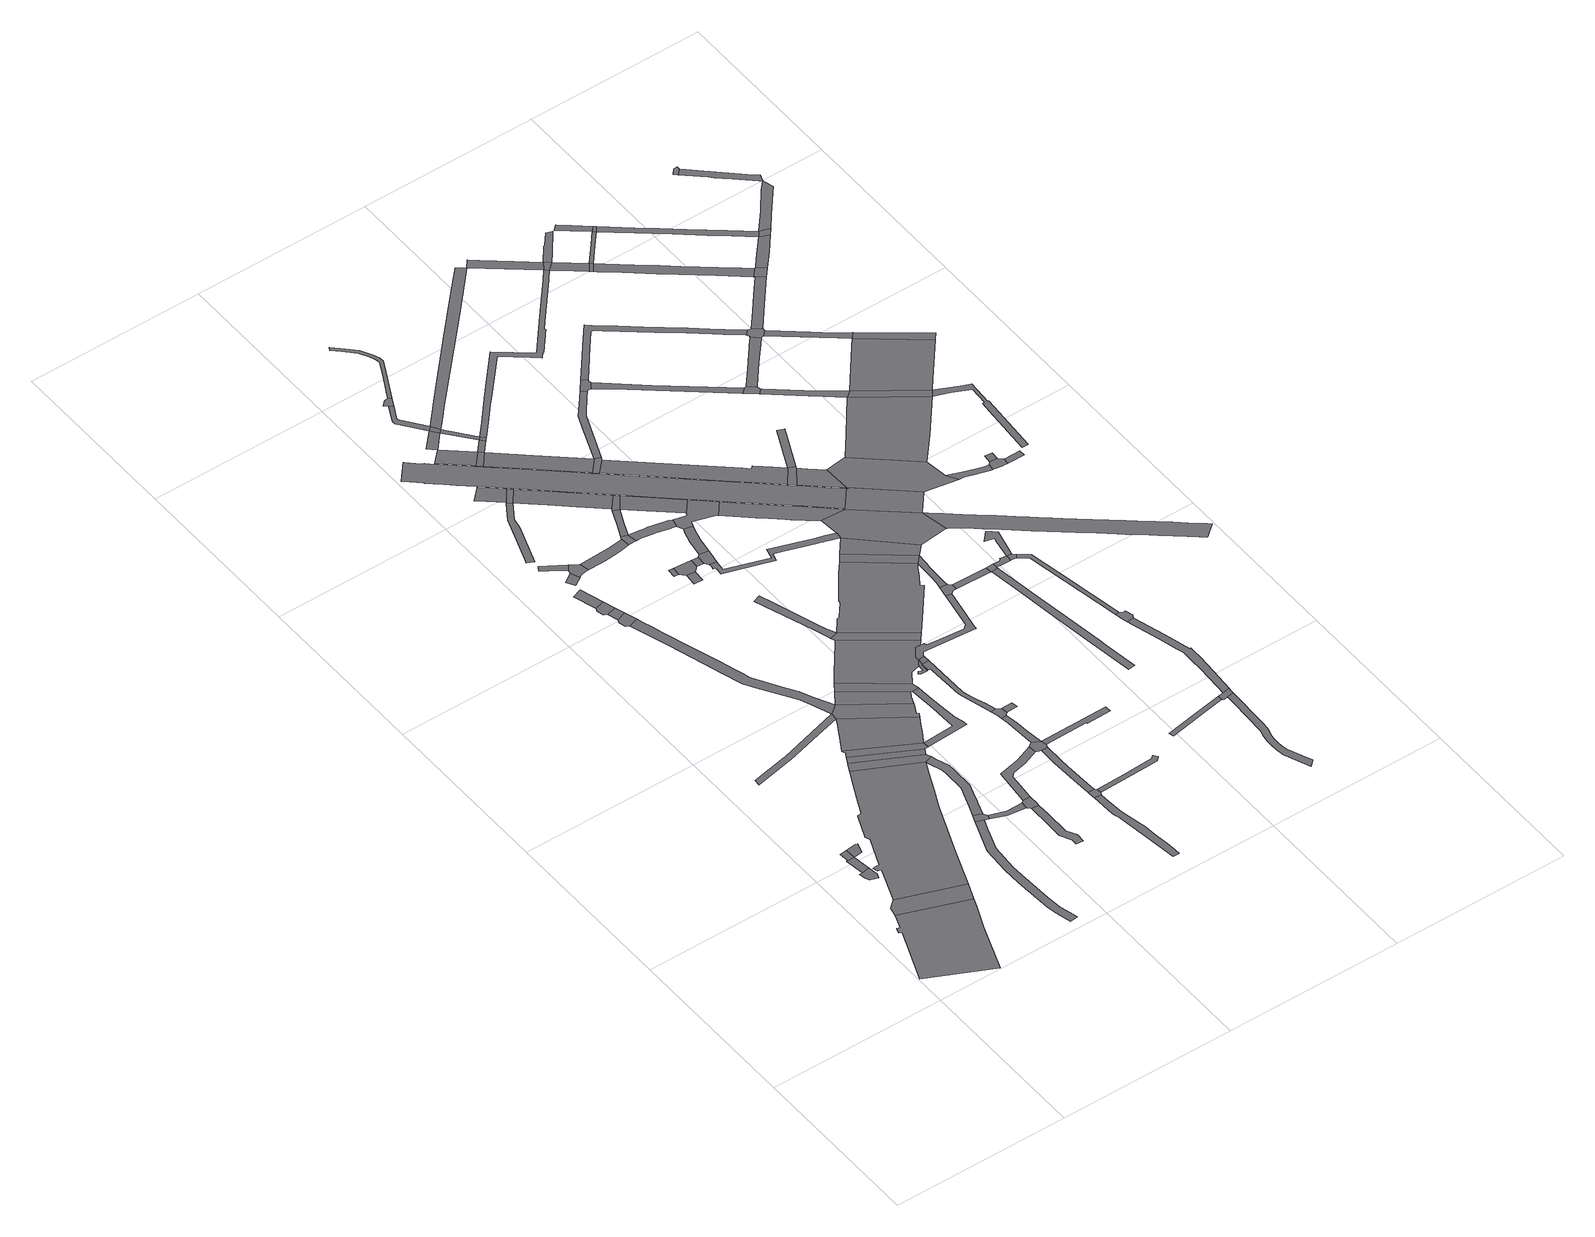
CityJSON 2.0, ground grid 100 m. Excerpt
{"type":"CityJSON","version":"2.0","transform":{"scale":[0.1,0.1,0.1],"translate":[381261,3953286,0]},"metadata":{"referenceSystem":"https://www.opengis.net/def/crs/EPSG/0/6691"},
"CityObjects":{
"road1":{"type":"Road","attributes":{"name":"都道317号","class":"1040","function":"3","usage":"2","RoadStructureAttribute.sectionType":"1"},"geometry":[{"type":"MultiSurface","lod":"1","boundaries":[[[0,1,2,3,4,5,6,7,8,9,10,11,12]]]}]},
"road2":{"type":"Road","attributes":{"class":"1040","RoadStructureAttribute.sectionType":"4"},"geometry":[{"type":"MultiSurface","lod":"1","boundaries":[[[13,14,15,16,17,18,19]]]}]},
"road3":{"type":"Road","attributes":{"class":"1040","RoadStructureAttribute.sectionType":"1"},"geometry":[{"type":"MultiSurface","lod":"1","boundaries":[[[20,21,14,13]]]}]},
"road4":{"type":"Road","attributes":{"class":"1040","RoadStructureAttribute.sectionType":"4"},"geometry":[{"type":"MultiSurface","lod":"1","boundaries":[[[22,23,24,21,20]]]}]},
"road5":{"type":"Road","attributes":{"name":"都道317号","class":"1040","function":"3","usage":"2","RoadStructureAttribute.sectionType":"4"},"geometry":[{"type":"MultiSurface","lod":"1","boundaries":[[[25,26,0,12,27]]]}]},
"road6":{"type":"Road","attributes":{"class":"1040","RoadStructureAttribute.sectionType":"1"},"geometry":[{"type":"MultiSurface","lod":"1","boundaries":[[[28,22,20,29,30]]]}]},
"road7":{"type":"Road","attributes":{"name":"都道317号","class":"1040","function":"3","usage":"2","RoadStructureAttribute.sectionType":"1"},"geometry":[{"type":"MultiSurface","lod":"1","boundaries":[[[31,32,33,34,35,36,37,38,39,40,41,42,43,44,45,46,47,25,27,48,49,50,51,52]]]}]},
"road8":{"type":"Road","attributes":{"class":"1040","RoadStructureAttribute.sectionType":"1"},"geometry":[{"type":"MultiSurface","lod":"1","boundaries":[[[53,54,55,56,57,58,59,60,61,62,63,64,65,66,67,68,69,70,71,72,73,74,75]]]}]},
"road9":{"type":"Road","attributes":{"class":"1040","RoadStructureAttribute.sectionType":"1"},"geometry":[{"type":"MultiSurface","lod":"1","boundaries":[[[76,77,78,79,80,81,82,83,84]]]}]},
"road10":{"type":"Road","attributes":{"class":"1040","RoadStructureAttribute.sectionType":"4"},"geometry":[{"type":"MultiSurface","lod":"1","boundaries":[[[85,53,75,86,87,88]]]}]},
"road11":{"type":"Road","attributes":{"name":"都道317号","class":"1040","function":"3","usage":"2","RoadStructureAttribute.sectionType":"4"},"geometry":[{"type":"MultiSurface","lod":"1","boundaries":[[[89,90,31,52,91,92]]]}]},
"road12":{"type":"Road","attributes":{"class":"1040","RoadStructureAttribute.sectionType":"4"},"geometry":[{"type":"MultiSurface","lod":"1","boundaries":[[[93,94,95,96,97,98]]]}]},
"road13":{"type":"Road","attributes":{"class":"1040","RoadStructureAttribute.sectionType":"4"},"geometry":[{"type":"MultiSurface","lod":"1","boundaries":[[[99,100,101,102,103,104]]]}]},
"road14":{"type":"Road","attributes":{"class":"1040","RoadStructureAttribute.sectionType":"1"},"geometry":[{"type":"MultiSurface","lod":"1","boundaries":[[[105,106,94,93]]]}]},
"road15":{"type":"Road","attributes":{"name":"都道317号","class":"1040","function":"3","usage":"2","RoadStructureAttribute.sectionType":"1"},"geometry":[{"type":"MultiSurface","lod":"1","boundaries":[[[107,108,89,92,109,110]]]}]},
"road16":{"type":"Road","attributes":{"class":"1040","RoadStructureAttribute.sectionType":"1"},"geometry":[{"type":"MultiSurface","lod":"1","boundaries":[[[98,97,100,99]]]}]},
"road17":{"type":"Road","attributes":{"name":"都道317号","class":"1040","function":"3","usage":"2","RoadStructureAttribute.sectionType":"4"},"geometry":[{"type":"MultiSurface","lod":"1","boundaries":[[[111,112,113,107,110,114,115]]]}]},
"road18":{"type":"Road","attributes":{"class":"1040","RoadStructureAttribute.sectionType":"1"},"geometry":[{"type":"MultiSurface","lod":"1","boundaries":[[[116,117,118,119,120,121,122,91,52,123,124,125,126,127,128,85,88]]]}]},
"road19":{"type":"Road","attributes":{"class":"1040","RoadStructureAttribute.sectionType":"1"},"geometry":[{"type":"MultiSurface","lod":"1","boundaries":[[[87,86,129,130,131,132]]]}]},
"road20":{"type":"Road","attributes":{"class":"1040","RoadStructureAttribute.sectionType":"1"},"geometry":[{"type":"MultiSurface","lod":"1","boundaries":[[[133,134,135,136,137,138,139,140,141,142,143,144,145,146,147,104,103,148,149,150,151,152,153,154,155,76,156]]]}]},
"road21":{"type":"Road","attributes":{"class":"1040","RoadStructureAttribute.sectionType":"1"},"geometry":[{"type":"MultiSurface","lod":"1","boundaries":[[[157,158,159,160,161]]]}]},
"road22":{"type":"Road","attributes":{"class":"1040","RoadStructureAttribute.sectionType":"1"},"geometry":[{"type":"MultiSurface","lod":"1","boundaries":[[[162,163,164,165,166,167,168]]]}]},
"road23":{"type":"Road","attributes":{"name":"都道317号","class":"1040","function":"3","usage":"2","RoadStructureAttribute.sectionType":"1"},"geometry":[{"type":"MultiSurface","lod":"1","boundaries":[[[84,169,170,171,172,111,115,173,174,175,176]]]}]},
"road24":{"type":"Road","attributes":{"class":"1040","RoadStructureAttribute.sectionType":"1"},"geometry":[{"type":"MultiSurface","lod":"1","boundaries":[[[177,178,179,180,181,182,183,184,185,186]]]}]},
"road25":{"type":"Road","attributes":{"class":"1040","RoadStructureAttribute.sectionType":"4"},"geometry":[{"type":"MultiSurface","lod":"1","boundaries":[[[168,167,161,160,187,188,189,190]]]}]},
"road26":{"type":"Road","attributes":{"class":"1040","RoadStructureAttribute.sectionType":"4"},"geometry":[{"type":"MultiSurface","lod":"1","boundaries":[[[191,131,130,177,186,192,193]]]}]},
"road27":{"type":"Road","attributes":{"class":"1040","RoadStructureAttribute.sectionType":"1"},"geometry":[{"type":"MultiSurface","lod":"1","boundaries":[[[194,195,196,197,198,199,200,201]]]}]},
"road28":{"type":"Road","attributes":{"name":"都道317号","class":"1040","function":"3","usage":"2","RoadStructureAttribute.sectionType":"4"},"geometry":[{"type":"MultiSurface","lod":"1","boundaries":[[[156,76,84,176,202,203,204,205,206]]]}]},
"road29":{"type":"Road","attributes":{"name":"都道317号","class":"1040","function":"3","usage":"2","RoadStructureAttribute.sectionType":"1"},"geometry":[{"type":"MultiSurface","lod":"1","boundaries":[[[207,156,206,208,209]]]}]},
"road30":{"type":"Road","attributes":{"name":"都道8号","class":"1040","function":"3","RoadStructureAttribute.sectionType":"1"},"geometry":[{"type":"MultiSurface","lod":"1","boundaries":[[[210,211,212,213,214,215]]]}]},
"road31":{"type":"Road","attributes":{"class":"1040","RoadStructureAttribute.sectionType":"1"},"geometry":[{"type":"MultiSurface","lod":"1","boundaries":[[[216,217,218,219,190,189,220,221,222,223,224]]]}]},
"road32":{"type":"Road","attributes":{"class":"1040","RoadStructureAttribute.sectionType":"1"},"geometry":[{"type":"MultiSurface","lod":"1","boundaries":[[[225,226,227,228,191,193,229,230,231,232,233,234,235]]]}]},
"road33":{"type":"Road","attributes":{"name":"都道8号","class":"1040","function":"3","RoadStructureAttribute.sectionType":"4"},"geometry":[{"type":"MultiSurface","lod":"1","boundaries":[[[236,214,213,194,201,237]]]}]},
"road34":{"type":"Road","attributes":{"class":"1040","RoadStructureAttribute.sectionType":"1"},"geometry":[{"type":"MultiSurface","lod":"1","boundaries":[[[238,239,240,241,242,243,244,245,246,247,248,249,250,115,114]]]}]},
"road35":{"type":"Road","attributes":{"name":"都道317号","class":"1040","function":"3","usage":"2","RoadStructureAttribute.sectionType":"4"},"geometry":[{"type":"MultiSurface","lod":"1","boundaries":[[[251,207,209,245,244,252,253]]]}]},
"road36":{"type":"Road","attributes":{"class":"1040","RoadStructureAttribute.sectionType":"1"},"geometry":[{"type":"MultiSurface","lod":"1","boundaries":[[[254,255,256,257,258,259,260,261,262,263,264,265,266,267,268,269,270,271,272]]]}]},
"road37":{"type":"Road","attributes":{"name":"都道8号","class":"1040","function":"3","RoadStructureAttribute.sectionType":"1"},"geometry":[{"type":"MultiSurface","lod":"1","boundaries":[[[273,274,275,276,277]]]}]},
"road38":{"type":"Road","attributes":{"class":"1040","RoadStructureAttribute.sectionType":"1"},"geometry":[{"type":"MultiSurface","lod":"1","boundaries":[[[278,279,280,281]]]}]},
"road39":{"type":"Road","attributes":{"class":"1040","RoadStructureAttribute.sectionType":"4"},"geometry":[{"type":"MultiSurface","lod":"1","boundaries":[[[282,283,284,257,256,285,286]]]}]},
"road40":{"type":"Road","attributes":{"class":"1040","RoadStructureAttribute.sectionType":"1"},"geometry":[{"type":"MultiSurface","lod":"1","boundaries":[[[287,288,289,273,290]]]}]},
"road41":{"type":"Road","attributes":{"class":"1040","RoadStructureAttribute.sectionType":"1"},"geometry":[{"type":"MultiSurface","lod":"1","boundaries":[[[291,292,293,294]]]}]},
"road42":{"type":"Road","attributes":{"class":"1040","RoadStructureAttribute.sectionType":"4"},"geometry":[{"type":"MultiSurface","lod":"1","boundaries":[[[295,296,216,224,297,298,299,300]]]}]},
"road43":{"type":"Road","attributes":{"class":"1040","RoadStructureAttribute.sectionType":"1"},"geometry":[{"type":"MultiSurface","lod":"1","boundaries":[[[301,302,303,283,282,304,305,306]]]}]},
"road44":{"type":"Road","attributes":{"class":"1040","RoadStructureAttribute.sectionType":"4"},"geometry":[{"type":"MultiSurface","lod":"1","boundaries":[[[281,280,291,294,307,308]]]}]},
"road45":{"type":"Road","attributes":{"name":"都道8号","class":"1040","function":"3","RoadStructureAttribute.sectionType":"4"},"geometry":[{"type":"MultiSurface","lod":"1","boundaries":[[[277,276,309,310]]]}]},
"road46":{"type":"Road","attributes":{"class":"1040","RoadStructureAttribute.sectionType":"1"},"geometry":[{"type":"MultiSurface","lod":"1","boundaries":[[[311,312,313,314,315,316,317,287,318,319,320,321,322,323,324,325,326]]]}]},
"road47":{"type":"Road","attributes":{"name":"都道8号","class":"1040","function":"3","RoadStructureAttribute.sectionType":"1"},"geometry":[{"type":"MultiSurface","lod":"1","boundaries":[[[327,328,329,330,237,201,331,332,333,334,335]]]}]},
"road48":{"type":"Road","attributes":{"class":"1040","RoadStructureAttribute.sectionType":"4"},"geometry":[{"type":"MultiSurface","lod":"1","boundaries":[[[318,287,290,336]]]}]},
"road49":{"type":"Road","attributes":{"class":"1040","RoadStructureAttribute.sectionType":"4"},"geometry":[{"type":"MultiSurface","lod":"1","boundaries":[[[337,225,235,301,306,338,339]]]}]},
"road50":{"type":"Road","attributes":{"name":"都道317号","class":"1040","function":"3","usage":"2","RoadStructureAttribute.sectionType":"1"},"geometry":[{"type":"MultiSurface","lod":"1","boundaries":[[[340,341,342,251,253,343,344,345,346,347,348,349,350,351,352,353]]]}]},
"road51":{"type":"Road","attributes":{"class":"1040","RoadStructureAttribute.sectionType":"4"},"geometry":[{"type":"MultiSurface","lod":"1","boundaries":[[[354,355,356,311,326,357]]]}]},
"road52":{"type":"Road","attributes":{"class":"1040","RoadStructureAttribute.sectionType":"1"},"geometry":[{"type":"MultiSurface","lod":"1","boundaries":[[[358,359,360,361,362,363,364,365,366,367,368]]]}]},
"road53":{"type":"Road","attributes":{"class":"1040","RoadStructureAttribute.sectionType":"1"},"geometry":[{"type":"MultiSurface","lod":"1","boundaries":[[[369,370,295,300,371,372]]]}]},
"road54":{"type":"Road","attributes":{"class":"1040","RoadStructureAttribute.sectionType":"1"},"geometry":[{"type":"MultiSurface","lod":"1","boundaries":[[[308,307,373,374]]]}]},
"road55":{"type":"Road","attributes":{"class":"1040","RoadStructureAttribute.sectionType":"1"},"geometry":[{"type":"MultiSurface","lod":"1","boundaries":[[[375,277,310,376]]]}]},
"road56":{"type":"Road","attributes":{"class":"1040","RoadStructureAttribute.sectionType":"1"},"geometry":[{"type":"MultiSurface","lod":"1","boundaries":[[[336,290,377,375,378,379]]]}]},
"road57":{"type":"Road","attributes":{"class":"1040","RoadStructureAttribute.sectionType":"1"},"geometry":[{"type":"MultiSurface","lod":"1","boundaries":[[[380,381,382,383,337,339,384,385,386]]]}]},
"road58":{"type":"Road","attributes":{"class":"1040","RoadStructureAttribute.sectionType":"4"},"geometry":[{"type":"MultiSurface","lod":"1","boundaries":[[[387,388,389,390,381,380,391,392]]]}]},
"road59":{"type":"Road","attributes":{"class":"1040","RoadStructureAttribute.sectionType":"1"},"geometry":[{"type":"MultiSurface","lod":"1","boundaries":[[[300,299,393,394,395,396,397,398,399,400,401,402,403,404,405,406]]]}]},
"road60":{"type":"Road","attributes":{"class":"1040","RoadStructureAttribute.sectionType":"4"},"geometry":[{"type":"MultiSurface","lod":"1","boundaries":[[[407,374,373,408,409,410,411]]]}]},
"road61":{"type":"Road","attributes":{"class":"1040","RoadStructureAttribute.sectionType":"4"},"geometry":[{"type":"MultiSurface","lod":"1","boundaries":[[[378,375,376,412]]]}]},
"road62":{"type":"Road","attributes":{"class":"1040","RoadStructureAttribute.sectionType":"1"},"geometry":[{"type":"MultiSurface","lod":"1","boundaries":[[[413,346,345,414,415,416,417,418,419,420,421,422,423,424,425]]]}]},
"road63":{"type":"Road","attributes":{"class":"1040","RoadStructureAttribute.sectionType":"1"},"geometry":[{"type":"MultiSurface","lod":"1","boundaries":[[[426,425,427,428,429,430,431,432,433,434,389,388,435,436,437,438]]]}]},
"road64":{"type":"Road","attributes":{"class":"1040","RoadStructureAttribute.sectionType":"1"},"geometry":[{"type":"MultiSurface","lod":"1","boundaries":[[[439,440,441,286,285,442,443,444]]]}]},
"road65":{"type":"Road","attributes":{"name":"都道8号","class":"1040","function":"3","RoadStructureAttribute.sectionType":"1"},"geometry":[{"type":"MultiSurface","lod":"1","boundaries":[[[445,310,309,446,447,448,449,450]]]}]},
"road66":{"type":"Road","attributes":{"name":"都道8号","class":"1040","function":"3","RoadStructureAttribute.sectionType":"4"},"geometry":[{"type":"MultiSurface","lod":"1","boundaries":[[[451,335,334,369,372,452]]]}]},
"road67":{"type":"Road","attributes":{"class":"1040","RoadStructureAttribute.sectionType":"1"},"geometry":[{"type":"MultiSurface","lod":"1","boundaries":[[[453,454,392,391]]]}]},
"road68":{"type":"Road","attributes":{"name":"都道317号","class":"1040","function":"3","usage":"2","RoadStructureAttribute.sectionType":"4"},"geometry":[{"type":"MultiSurface","lod":"1","boundaries":[[[368,367,340,353,455]]]}]},
"road69":{"type":"Road","attributes":{"class":"1040","RoadStructureAttribute.sectionType":"4"},"geometry":[{"type":"MultiSurface","lod":"1","boundaries":[[[456,413,425,426]]]}]},
"road70":{"type":"Road","attributes":{"class":"1040","RoadStructureAttribute.sectionType":"1"},"geometry":[{"type":"MultiSurface","lod":"1","boundaries":[[[457,458,459,407,411,460,461,462]]]}]},
"road71":{"type":"Road","attributes":{"class":"1040","RoadStructureAttribute.sectionType":"1"},"geometry":[{"type":"MultiSurface","lod":"1","boundaries":[[[463,464,465,466,467,468,469,470,354,357,471,472,473,474,475,476]]]}]},
"road72":{"type":"Road","attributes":{"name":"都道8号","class":"1040","function":"3","RoadStructureAttribute.sectionType":"1"},"geometry":[{"type":"MultiSurface","lod":"1","boundaries":[[[452,372,477,478,479,480,481,482]]]}]},
"road73":{"type":"Road","attributes":{"class":"1040","RoadStructureAttribute.sectionType":"1"},"geometry":[{"type":"MultiSurface","lod":"1","boundaries":[[[483,339,338,484,485,486]]]}]},
"road74":{"type":"Road","attributes":{"name":"都道8号","class":"1040","function":"3","usage":"1","RoadStructureAttribute.sectionType":"1"},"geometry":[{"type":"MultiSurface","lod":"1","boundaries":[[[487,488,489,490,491,492,493,494,495,496,497,498,499,500,501,502,503,504,505,506,507,508,509,510,511,512,513,514,515,516,517,518,519,520,521,522,523,524,525,526,527,528,529,530,531,532,533,534,535,536,537,538,539,540,541,542]]]}]},
"road75":{"type":"Road","attributes":{"name":"都道8号","class":"1040","function":"3","RoadStructureAttribute.sectionType":"4"},"geometry":[{"type":"MultiSurface","lod":"1","boundaries":[[[450,449,543,544,545]]]}]},
"road76":{"type":"Road","attributes":{"name":"都道8号","class":"1040","function":"3","RoadStructureAttribute.sectionType":"4"},"geometry":[{"type":"MultiSurface","lod":"1","boundaries":[[[479,478,546,399,398,457,462,547,548,549,550,551,552]]]}]},
"road77":{"type":"Road","attributes":{"class":"1040","RoadStructureAttribute.sectionType":"1"},"geometry":[{"type":"MultiSurface","lod":"1","boundaries":[[[408,553,554,555,556,557,558,559,560,561,562,563,564,565,566,567,568,569,570,571,572,573,574,575,576,409]]]}]},
"road78":{"type":"Road","attributes":{"name":"都道317号","class":"1040","function":"3","usage":"2","RoadStructureAttribute.sectionType":"1"},"geometry":[{"type":"MultiSurface","lod":"1","boundaries":[[[577,578,579,580,581,582,583,584,585,586,587,368,455,588,589,590,591,592,593]]]}]},
"road79":{"type":"Road","attributes":{"class":"1040","RoadStructureAttribute.sectionType":"1"},"geometry":[{"type":"MultiSurface","lod":"1","boundaries":[[[594,595,596,597,598,599,600,601,602,603,604,413,456,605,606,607,608,609,610,611]]]}]},
"road80":{"type":"Road","attributes":{"class":"1040","RoadStructureAttribute.sectionType":"1"},"geometry":[{"type":"MultiSurface","lod":"1","boundaries":[[[612,613,614,615,616,450,545,617,618,619,620]]]}]},
"road81":{"type":"Road","attributes":{"class":"1040","RoadStructureAttribute.sectionType":"1"},"geometry":[{"type":"MultiSurface","lod":"1","boundaries":[[[621,622,623,624,625,626,318,336,627,628,629,630,631,632,633]]]}]},
"road82":{"type":"Road","attributes":{"name":"都道8号","class":"1040","function":"3","RoadStructureAttribute.sectionType":"1"},"geometry":[{"type":"MultiSurface","lod":"1","boundaries":[[[544,543,634,635,636,637,638,639,640,641,642,643,644,645]]]}]},
"road83":{"type":"Road","attributes":{"name":"都道8号","class":"1040","function":"3","RoadStructureAttribute.sectionType":"1"},"geometry":[{"type":"MultiSurface","lod":"1","boundaries":[[[551,550,646,647,648,649,650,651,652,653,654,655,656,657,658,659,660,661,662,663]]]}]},
"road84":{"type":"Road","attributes":{"name":"都道317号","class":"1040","function":"3","usage":"2","RoadStructureAttribute.sectionType":"4"},"geometry":[{"type":"MultiSurface","lod":"1","boundaries":[[[664,577,593,665]]]}]},
"road85":{"type":"Road","attributes":{"class":"1040","RoadStructureAttribute.sectionType":"4"},"geometry":[{"type":"MultiSurface","lod":"1","boundaries":[[[666,594,611,667,668,669,670,671,672]]]}]},
"road86":{"type":"Road","attributes":{"class":"1040","RoadStructureAttribute.sectionType":"1"},"geometry":[{"type":"MultiSurface","lod":"1","boundaries":[[[673,674,675,676,677,678]]]}]},
"road87":{"type":"Road","attributes":{"name":"都道317号","class":"1040","function":"3","usage":"2","RoadStructureAttribute.sectionType":"1"},"geometry":[{"type":"MultiSurface","lod":"1","boundaries":[[[570,664,665,679]]]}]},
"road88":{"type":"Road","attributes":{"class":"1040","RoadStructureAttribute.sectionType":"1"},"geometry":[{"type":"MultiSurface","lod":"1","boundaries":[[[680,681,682,683,684,685,686,687,688,378,412,689,690,691,692,693,694,695,696,697,698,699,700,701,702,703]]]}]},
"road89":{"type":"Road","attributes":{"class":"1040","RoadStructureAttribute.sectionType":"1"},"geometry":[{"type":"MultiSurface","lod":"1","boundaries":[[[665,593,704,705,706,666,672,707,708,709,710,711,712]]]}]},
"road90":{"type":"Road","attributes":{"class":"1040","RoadStructureAttribute.sectionType":"4"},"geometry":[{"type":"MultiSurface","lod":"1","boundaries":[[[713,714,612,620,715,716,717,718,719,720,721,722]]]}]},
"road91":{"type":"Road","attributes":{"class":"1040","RoadStructureAttribute.sectionType":"1"},"geometry":[{"type":"MultiSurface","lod":"1","boundaries":[[[723,669,668,724,725]]]}]},
"road92":{"type":"Road","attributes":{"class":"1040","RoadStructureAttribute.sectionType":"1"},"geometry":[{"type":"MultiSurface","lod":"1","boundaries":[[[726,727,728,729,730,731,732,733,734,735,736,737,738,739,740,741,742,743,744,745,746,747,748,749]]]}]},
"road93":{"type":"Road","attributes":{"name":"都道8号","class":"1040","function":"3","usage":"2","RoadStructureAttribute.sectionType":"4"},"geometry":[{"type":"MultiSurface","lod":"1","boundaries":[[[653,571,570,679,750,751,752,654]]]}]},
"road94":{"type":"Road","attributes":{"name":"都道8号","class":"1040","function":"3","RoadStructureAttribute.sectionType":"4"},"geometry":[{"type":"MultiSurface","lod":"1","boundaries":[[[640,639,753,754,755,756]]]}]},
"road95":{"type":"Road","attributes":{"class":"1040","RoadStructureAttribute.sectionType":"1"},"geometry":[{"type":"MultiSurface","lod":"1","boundaries":[[[757,758,759,760,761,762,763,764,765,766,767,768]]]}]},
"road96":{"type":"Road","attributes":{"name":"都道317号","class":"1040","function":"3","RoadStructureAttribute.sectionType":"1"},"geometry":[{"type":"MultiSurface","lod":"1","boundaries":[[[755,754,769,770,771,772,773,774,775,776]]]}]},
"road97":{"type":"Road","attributes":{"class":"1040","RoadStructureAttribute.sectionType":"4"},"geometry":[{"type":"MultiSurface","lod":"1","boundaries":[[[777,778,673,678,779,780,736,735,781]]]}]},
"road98":{"type":"Road","attributes":{"class":"1040","RoadStructureAttribute.sectionType":"4"},"geometry":[{"type":"MultiSurface","lod":"1","boundaries":[[[725,724,763,762,782,783]]]}]},
"road99":{"type":"Road","attributes":{"class":"1040","RoadStructureAttribute.sectionType":"1"},"geometry":[{"type":"MultiSurface","lod":"1","boundaries":[[[717,716,784,785,786,787]]]}]},
"road100":{"type":"Road","attributes":{"name":"都道317号","class":"1040","function":"3","usage":"1","RoadStructureAttribute.sectionType":"3"},"geometry":[{"type":"MultiSurface","lod":"1","boundaries":[[[788,789,772,517,516,654,752,790]]]}]},
"road101":{"type":"Road","attributes":{"name":"都道8号","class":"1040","function":"3","usage":"1","RoadStructureAttribute.sectionType":"1"},"geometry":[{"type":"MultiSurface","lod":"1","boundaries":[[[791,792,793,517,516,794,795,796,797,798,799,790,788]]]}]},
"road102":{"type":"Road","attributes":{"class":"1040","RoadStructureAttribute.sectionType":"1"},"geometry":[{"type":"MultiSurface","lod":"1","boundaries":[[[800,801,640,756]]]}]},
"road103":{"type":"Road","attributes":{"class":"1040","RoadStructureAttribute.sectionType":"1"},"geometry":[{"type":"MultiSurface","lod":"1","boundaries":[[[802,803,804,783,782,805,806,807]]]}]},
"road104":{"type":"Road","attributes":{"class":"1040","RoadStructureAttribute.sectionType":"1"},"geometry":[{"type":"MultiSurface","lod":"1","boundaries":[[[808,809,810,811,812,813,814,815,816,817,818,778,777,819,820,821,822,823,824]]]}]},
"road105":{"type":"Road","attributes":{"class":"1040","RoadStructureAttribute.sectionType":"4"},"geometry":[{"type":"MultiSurface","lod":"1","boundaries":[[[825,826,827,828,809,808,829,830]]]}]},
"road106":{"type":"Road","attributes":{"class":"1040","RoadStructureAttribute.sectionType":"4"},"geometry":[{"type":"MultiSurface","lod":"1","boundaries":[[[807,806,831,832,833,834,835]]]}]},
"road107":{"type":"Road","attributes":{"class":"1040","RoadStructureAttribute.sectionType":"1"},"geometry":[{"type":"MultiSurface","lod":"1","boundaries":[[[836,837,838,839,833,832,840,827,826]]]}]},
"road108":{"type":"Road","attributes":{"class":"1040","RoadStructureAttribute.sectionType":"1"},"geometry":[{"type":"MultiSurface","lod":"1","boundaries":[[[841,842,843,844,845,846,847,807,835,848]]]}]},
"road109":{"type":"Road","attributes":{"name":"都道8号","class":"1040","function":"3","usage":"2","RoadStructureAttribute.sectionType":"4"},"geometry":[{"type":"MultiSurface","lod":"1","boundaries":[[[849,850,773,772,789,851,852,853]]]}]},
"road110":{"type":"Road","attributes":{"class":"1040","RoadStructureAttribute.sectionType":"1"},"geometry":[{"type":"MultiSurface","lod":"1","boundaries":[[[854,633,680,855,856,857]]]}]},
"road111":{"type":"Road","attributes":{"class":"1040","RoadStructureAttribute.sectionType":"1"},"geometry":[{"type":"MultiSurface","lod":"1","boundaries":[[[858,859,860,713,722,861,862,863,864,865,866,867,868,869,870,871,872,873,874,875,876,877,878,879,880,881,882]]]}]},
"road112":{"type":"Road","attributes":{"class":"1040","RoadStructureAttribute.sectionType":"4"},"geometry":[{"type":"MultiSurface","lod":"1","boundaries":[[[883,884,885,786,785,886,887,888,889,890]]]}]},
"road113":{"type":"Road","attributes":{"class":"1040","RoadStructureAttribute.sectionType":"4"},"geometry":[{"type":"MultiSurface","lod":"1","boundaries":[[[855,680,703,891]]]}]},
"road114":{"type":"Road","attributes":{"class":"1040","RoadStructureAttribute.sectionType":"1"},"geometry":[{"type":"MultiSurface","lod":"1","boundaries":[[[888,887,892,893,894,895,896,897,898]]]}]},
"road115":{"type":"Road","attributes":{"class":"1040","RoadStructureAttribute.sectionType":"1"},"geometry":[{"type":"MultiSurface","lod":"1","boundaries":[[[891,703,899,900,901]]]}]},
"road116":{"type":"Road","attributes":{"class":"1040","RoadStructureAttribute.sectionType":"1"},"geometry":[{"type":"MultiSurface","lod":"1","boundaries":[[[902,903,904,905,906,883,890,907,908,909,910]]]}]},
"road117":{"type":"Road","attributes":{"class":"1040","RoadStructureAttribute.sectionType":"1"},"geometry":[{"type":"MultiSurface","lod":"1","boundaries":[[[852,851,911,912,913,914,915,916,917,918,919,920,921,922,923,924]]]}]},
"road118":{"type":"Road","attributes":{"name":"都道317号","class":"1040","function":"3","usage":"2","RoadStructureAttribute.sectionType":"1"},"geometry":[{"type":"MultiSurface","lod":"1","boundaries":[[[894,925,849,853,926,927]]]}]},
"road119":{"type":"Road","attributes":{"class":"1040","RoadStructureAttribute.sectionType":"1"},"geometry":[{"type":"MultiSurface","lod":"1","boundaries":[[[928,929,930,855,891,931,932]]]}]},
"road120":{"type":"Road","attributes":{"name":"都道8号","class":"1040","function":"3","RoadStructureAttribute.sectionType":"1"},"geometry":[{"type":"MultiSurface","lod":"1","boundaries":[[[752,751,933,934,935,936,937,938,939,940,941,942,943,944,945,946,947,948,949,950,951,952,953,954,955,956,957,958,959,960,961,962,963,964,965,966,967,968,969,970,971,972,973,974,975,976,977,978,979]]]}]},
"road121":{"type":"Road","attributes":{"class":"1040","RoadStructureAttribute.sectionType":"4"},"geometry":[{"type":"MultiSurface","lod":"1","boundaries":[[[901,900,980,981]]]}]},
"road122":{"type":"Road","attributes":{"class":"1040","RoadStructureAttribute.sectionType":"4"},"geometry":[{"type":"MultiSurface","lod":"1","boundaries":[[[982,918,917,983,984,985,986,987]]]}]},
"road123":{"type":"Road","attributes":{"class":"1040","RoadStructureAttribute.sectionType":"1"},"geometry":[{"type":"MultiSurface","lod":"1","boundaries":[[[988,989,901,981,990,991]]]}]},
"road124":{"type":"Road","attributes":{"class":"1040","RoadStructureAttribute.sectionType":"1"},"geometry":[{"type":"MultiSurface","lod":"1","boundaries":[[[992,982,987,993]]]}]},
"road125":{"type":"Road","attributes":{"class":"1040","RoadStructureAttribute.sectionType":"4"},"geometry":[{"type":"MultiSurface","lod":"1","boundaries":[[[875,874,994,995,996,997,902,910,998,999,1000,1001]]]}]},
"road126":{"type":"Road","attributes":{"class":"1040","RoadStructureAttribute.sectionType":"1"},"geometry":[{"type":"MultiSurface","lod":"1","boundaries":[[[1002,1003,1004,988,1005,1006]]]}]},
"road127":{"type":"Road","attributes":{"name":"都道317号","class":"1040","function":"3","usage":"2","RoadStructureAttribute.sectionType":"4"},"geometry":[{"type":"MultiSurface","lod":"1","boundaries":[[[895,894,927,1007]]]}]},
"road128":{"type":"Road","attributes":{"class":"1040","RoadStructureAttribute.sectionType":"1"},"geometry":[{"type":"MultiSurface","lod":"1","boundaries":[[[1008,1009,986,985,1010,1011]]]}]},
"road129":{"type":"Road","attributes":{"class":"1040","RoadStructureAttribute.sectionType":"4"},"geometry":[{"type":"MultiSurface","lod":"1","boundaries":[[[1005,988,991,1012,1013]]]}]},
"road130":{"type":"Road","attributes":{"class":"1040","RoadStructureAttribute.sectionType":"1"},"geometry":[{"type":"MultiSurface","lod":"1","boundaries":[[[981,980,1014,1015,1016,1017,1018,1019,1020,1021,1022,1023,1024,1025,1026,1027,1028]]]}]},
"road131":{"type":"Road","attributes":{"class":"1040","RoadStructureAttribute.sectionType":"1"},"geometry":[{"type":"MultiSurface","lod":"1","boundaries":[[[999,998,1029,1030,1031,1032,1033]]]}]},
"road132":{"type":"Road","attributes":{"class":"1040","RoadStructureAttribute.sectionType":"1"},"geometry":[{"type":"MultiSurface","lod":"1","boundaries":[[[1034,1035,1036,1001,1000,1037,1038]]]}]},
"road133":{"type":"Road","attributes":{"class":"1040","RoadStructureAttribute.sectionType":"1"},"geometry":[{"type":"MultiSurface","lod":"1","boundaries":[[[1007,927,1039,1040,1041,1042,1043,1044,1045,1046,1047,1048,1049]]]}]},
"road134":{"type":"Road","attributes":{"name":"都道317号","class":"1040","function":"3","usage":"2","RoadStructureAttribute.sectionType":"1"},"geometry":[{"type":"MultiSurface","lod":"1","boundaries":[[[1030,1050,895,1007,1051,1052]]]}]},
"road135":{"type":"Road","attributes":{"class":"1040","RoadStructureAttribute.sectionType":"1"},"geometry":[{"type":"MultiSurface","lod":"1","boundaries":[[[1012,991,1053,1054,1055,1056,1057,1058,1059,1060,1061,1062,1063,1064,1065]]]}]},
"road136":{"type":"Road","attributes":{"class":"1040","RoadStructureAttribute.sectionType":"4"},"geometry":[{"type":"MultiSurface","lod":"1","boundaries":[[[1066,1021,1020,1034,1038,1067,1068]]]}]},
"road137":{"type":"Road","attributes":{"name":"都道317号","class":"1040","function":"3","usage":"2","RoadStructureAttribute.sectionType":"4"},"geometry":[{"type":"MultiSurface","lod":"1","boundaries":[[[1031,1030,1052,1069]]]}]},
"road138":{"type":"Road","attributes":{"class":"1040","RoadStructureAttribute.sectionType":"1"},"geometry":[{"type":"MultiSurface","lod":"1","boundaries":[[[1059,1070,1066,1068,1071,1072]]]}]},
"road139":{"type":"Road","attributes":{"class":"1040","RoadStructureAttribute.sectionType":"4"},"geometry":[{"type":"MultiSurface","lod":"1","boundaries":[[[1060,1059,1072,1073]]]}]},
"road140":{"type":"Road","attributes":{"class":"1040","RoadStructureAttribute.sectionType":"4"},"geometry":[{"type":"MultiSurface","lod":"1","boundaries":[[[1074,1075,1076,1077,1078,1079]]]}]},
"road141":{"type":"Road","attributes":{"class":"1040","RoadStructureAttribute.sectionType":"1"},"geometry":[{"type":"MultiSurface","lod":"1","boundaries":[[[1080,1081,1082,1060,1073,1083,1084,1085]]]}]},
"road142":{"type":"Road","attributes":{"class":"1040","RoadStructureAttribute.sectionType":"1"},"geometry":[{"type":"MultiSurface","lod":"1","boundaries":[[[1079,1078,1086,1087,1088,1089,1090,1080,1091,1092,1093]]]}]}
},
"vertices":[
[172,592,0],[142,513,0],[125,518,0],[114,487,0],[129,481,0],[104,412,0],[9,177,0],[366,6,0],[467,274,0],[474,292,0],[478,303,0],[523,408,0],[542,459,0],
[263,929,0],[219,922,0],[202,920,0],[206,886,0],[217,861,0],[260,847,0],[271,874,0],
[249,1030,0],[203,1028,0],
[245,1090,0],[206,1086,0],[211,1036,0],
[228,684,0],[184,645,0],[581,556,0],
[305,1098,0],[299,1036,0],[318,1092,0],
[581,1514,0],[540,1430,0],[484,1313,0],[476,1294,0],[475,1293,0],[456,1250,0],[431,1246,0],[373,1107,0],[384,1081,0],[316,916,0],[302,919,0],[277,914,0],[285,889,0],[303,883,0],[299,872,0],[240,713,0],[233,696,0],[661,764,0],[784,1067,0],[830,1167,0],[880,1277,0],[913,1346,0],
[862,877,0],[790,684,0],[780,524,0],[782,421,0],[785,370,0],[791,253,0],[796,204,0],[800,160,0],[810,119,0],[826,56,0],[870,63,0],[870,67,0],[854,130,0],[844,168,0],[840,208,0],[836,256,0],[830,373,0],[827,423,0],[825,523,0],[835,675,0],[859,740,0],[880,799,0],[904,862,0],
[745,1879,0],[392,1779,0],[386,1778,0],[178,1736,0],[176,1700,0],[389,1744,0],[403,1747,0],[608,1803,0],[743,1841,0],
[877,918,0],[929,853,0],[937,876,0],[923,900,0],
[605,1562,0],[598,1549,0],[956,1361,0],[946,1389,0],
[316,3150,0],[264,3134,0],[254,3116,0],[266,3077,0],[284,3068,0],[337,3085,0],
[355,3026,0],[302,3008,0],[293,2990,0],[305,2952,0],[322,2943,0],[376,2960,0],
[276,3280,0],[222,3263,0],
[626,1600,0],[622,1593,0],[953,1403,0],[962,1421,0],
[633,1648,0],[632,1646,0],[640,1626,0],[985,1422,0],[983,1457,0],
[949,974,0],[956,992,0],[972,1040,0],[992,1095,0],[991,1222,0],[989,1260,0],[964,1336,0],[921,1322,0],[944,1252,0],[946,1220,0],[947,1103,0],[929,1055,0],[900,978,0],
[1012,821,0],[1117,807,0],[1121,846,0],[1030,846,0],
[743,2023,0],[738,2035,0],[734,2042,0],[732,2047,0],[709,2096,0],[707,2098,0],[662,2171,0],[578,2316,0],[564,2362,0],[551,2404,0],[525,2488,0],[475,2647,0],[420,2819,0],[404,2872,0],[387,2924,0],[351,2852,0],[392,2723,0],[453,2526,0],[487,2417,0],[523,2301,0],[559,2238,0],[679,2046,0],[702,1992,0],[795,1919,0],
[302,3398,0],[252,3365,0],[277,3318,0],[327,3351,0],[305,3394,0],
[291,3479,0],[210,3530,0],[192,3504,0],[208,3493,0],[231,3477,0],[308,3423,0],[332,3453,0],
[732,1820,0],[732,1819,0],[686,1740,0],[680,1728,0],[988,1468,0],[1021,1521,0],[1045,1562,0],[1073,1611,0],
[1134,787,0],[1133,644,0],[1132,560,0],[1165,499,0],[1163,465,0],[1203,462,0],[1207,515,0],[1176,566,0],[1176,715,0],[1176,785,0],
[337,3358,0],[382,3368,0],[388,3368,0],[379,3422,0],
[1135,857,0],[1177,803,0],[1177,855,0],
[341,3968,0],[281,3874,0],[187,3609,0],[177,3583,0],[214,3567,0],[296,3796,0],[308,3857,0],[368,3952,0],
[1084,1629,0],[1085,1631,0],[1075,1640,0],[1097,1683,0],[1105,1703,0],
[846,1991,0],[1123,1744,0],[1141,1775,0],
[294,4140,0],[229,4074,0],[239,4065,0],[344,3973,0],[400,4047,0],[336,4102,0],
[642,3440,0],[569,3430,0],[516,3426,0],[466,3424,0],[464,3367,0],[469,3367,0],[490,3368,0],[578,3378,0],[645,3388,0],
[1376,1132,0],[1279,1093,0],[1155,1065,0],[1135,860,0],[1177,865,0],[1187,973,0],[1191,1016,0],[1211,1035,0],[1275,1049,0],[1292,1053,0],[1378,1088,0],
[401,4045,0],[425,4025,0],
[1031,1425,0],[1226,1435,0],[1222,1466,0],[1209,1509,0],[1198,1639,0],[1189,1742,0],[1188,1773,0],[1150,1772,0],[1152,1726,0],[1159,1640,0],[1160,1617,0],[1166,1467,0],[1058,1461,0],
[882,2042,0],[1188,1776,0],[1179,1815,0],
[1468,528,0],[1462,611,0],[1459,664,0],[1421,663,0],[1427,525,0],[1432,503,0],[1436,503,0],[1459,332,0],[1487,117,0],[1524,119,0],[1522,148,0],[1520,190,0],[1519,194,0],[1509,283,0],[1505,315,0],[1503,337,0],[1501,359,0],[1479,469,0],[1470,515,0],
[294,4459,0],[227,4392,0],[362,4274,0],[376,4262,0],[440,4332,0],
[698,3135,0],[694,3085,0],[720,3083,0],[724,3133,0],
[1455,713,0],[1418,713,0],[1420,676,0],[1467,677,0],[1467,704,0],
[339,4586,0],[283,4527,0],[253,4495,0],[372,4545,0],
[746,3054,0],[741,2987,0],[791,2983,0],[796,3050,0],
[650,3458,0],[643,3443,0],[655,3389,0],[684,3390,0],[691,3389,0],[685,3443,0],
[1409,1077,0],[1407,974,0],[1413,851,0],[1446,915,0],[1443,974,0],[1444,1076,0],
[822,3074,0],[826,3124,0],
[403,4237,0],[462,4310,0],
[281,4838,0],[235,4746,0],[233,4741,0],[233,4736,0],[234,4730,0],[235,4724,0],[237,4721,0],[360,4609,0],[266,4733,0],[264,4736,0],[263,4742,0],[263,4747,0],[263,4751,0],[264,4753,0],[264,4754,0],[302,4826,0],
[700,3783,0],[590,3880,0],[488,3969,0],[480,3977,0],[429,3898,0],[497,3838,0],[600,3744,0],[728,3636,0],[786,3706,0],
[389,4563,0],
[1402,1152,0],[1452,1098,0],[1443,1127,0],
[1058,2272,0],[1047,2258,0],[920,2095,0],[1223,1876,0],[1275,1891,0],[1278,1895,0],[1277,1897,0],[1300,1927,0],[1300,1942,0],[1300,1951,0],[1340,2004,0],[1368,2002,0],[1384,2021,0],[1391,2030,0],
[310,4884,0],[291,4882,0],[263,4856,0],[327,4874,0],
[1073,2353,0],[1071,2357,0],[1048,2424,0],[1002,2564,0],[968,2664,0],[944,2734,0],[903,2720,0],[1018,2390,0],[1043,2318,0],[1050,2297,0],[1094,2311,0],
[722,3622,0],[686,3540,0],[714,3514,0],[756,3610,0],
[861,3071,0],[865,3121,0],
[494,4392,0],[517,4369,0],
[468,4425,0],[510,4408,0],[444,4492,0],
[1415,1370,0],[1386,1367,0],[1392,1320,0],[1393,1289,0],[1432,1231,0],[1427,1295,0],[1419,1342,0],
[1417,1422,0],[1400,1436,0],[1371,1433,0],[1382,1396,0],[1428,1385,0],[1426,1423,0],
[725,3388,0],[757,3383,0],[799,3376,0],[868,3361,0],[897,3355,0],[907,3352,0],[919,3401,0],[901,3406,0],[827,3423,0],[795,3430,0],[772,3433,0],[749,3436,0],[729,3438,0],[707,3440,0],
[881,3133,0],[880,3050,0],[919,3044,0],[929,3106,0],[932,3126,0],
[532,4386,0],
[1301,1927,0],[1278,1892,0],[1277,1872,0],[1276,1857,0],[1266,1858,0],[1253,1865,0],[1249,1859,0],[1243,1851,0],[1255,1841,0],[1290,1843,0],[1291,1856,0],[1293,1891,0],[1297,1891,0],
[1338,1893,0],[1297,1883,0],[1298,1843,0],[1310,1844,0],[1311,1827,0],[1318,1625,0],[1339,1545,0],[1358,1480,0],[1366,1453,0],[1382,1501,0],[1366,1542,0],[1355,1577,0],[1341,1628,0],
[1818,730,0],[1803,716,0],[1631,710,0],[1632,683,0],[1814,689,0],[1837,710,0],
[639,4153,0],[580,4082,0],[600,4064,0],[788,3898,0],[799,3889,0],[863,3957,0],
[793,3700,0],[812,3683,0],
[1494,1387,0],[1487,1425,0],
[1424,2069,0],
[1338,1929,0],
[923,3318,0],[915,3296,0],[895,3224,0],[945,3213,0],[964,3281,0],[972,3305,0],
[291,5331,0],[280,5312,0],[325,5271,0],[380,5212,0],[409,5163,0],[423,5128,0],[426,5103,0],[379,5014,0],[426,5063,0],[446,5102,0],[442,5128,0],[429,5164,0],[394,5227,0],[346,5278,0],
[855,3523,0],[999,3397,0],[1056,3468,0],[1031,3490,0],[951,3560,0],[856,3644,0],
[1834,1132,0],[1697,1101,0],[1697,1095,0],[1835,1097,0],
[111,4486,0],[109,4489,0],[24,4389,0],[29,4385,0],[108,4314,0],[107,4313,0],[141,4283,0],[179,4249,0],[223,4210,0],[367,4083,0],[419,4037,0],[484,3980,0],[492,3974,0],[624,3857,0],[660,3825,0],[699,3790,0],[755,3741,0],[814,3689,0],[919,3596,0],[1007,3518,0],[1074,3459,0],[1140,3401,0],[1216,3333,0],[1296,3263,0],[1404,3168,0],[1483,3100,0],[1495,3091,0],[1535,3054,0],[1626,2972,0],[1632,2968,0],[1718,3073,0],[1689,3097,0],[1639,3142,0],[1559,3211,0],[1505,3258,0],[1373,3375,0],[1355,3390,0],[1252,3482,0],[1172,3552,0],[1128,3590,0],[1065,3646,0],[1003,3701,0],[930,3765,0],[891,3800,0],[819,3863,0],[715,3956,0],[616,4043,0],[577,4078,0],[565,4089,0],[457,4184,0],[403,4231,0],[237,4378,0],[205,4406,0],[186,4423,0],[184,4421,0],[153,4449,0],
[824,3867,0],[889,3932,0],[895,3946,0],
[992,3382,0],[981,3334,0],[1095,3302,0],[1109,3296,0],[1113,3294,0],[1172,3365,0],[1125,3406,0],
[881,3034,0],[878,3015,0],[891,3013,0],[888,2964,0],[964,2940,0],[1155,2879,0],[1168,2927,0],[1217,2911,0],[1311,2880,0],[1383,2856,0],[1399,2851,0],[1413,2846,0],[1420,2844,0],[1456,2832,0],[1459,2831,0],[1462,2830,0],[1471,2827,0],[1495,2819,0],[1499,2856,0],[1445,2875,0],[1393,2892,0],[1164,2968,0],[1147,2907,0],[911,2983,0],
[1394,2691,0],[1370,2661,0],[1345,2630,0],[1341,2624,0],[1283,2547,0],[1236,2485,0],[1232,2480,0],[1230,2463,0],[1166,2387,0],[1152,2384,0],[1150,2380,0],[1483,2140,0],[1627,2319,0],[1611,2334,0],[1640,2379,0],[1674,2436,0],[1690,2457,0],
[1666,2198,0],[1628,1986,0],[1603,1966,0],[1466,1977,0],[1390,1986,0],[1390,2002,0],[1371,2001,0],[1340,2003,0],[1321,1976,0],[1301,1951,0],[1301,1942,0],[1338,1938,0],[1353,1957,0],[1651,1932,0],[1653,1949,0],[1670,2044,0],[1693,2168,0],[1698,2194,0],
[1083,4370,0],[1026,4300,0],[976,4239,0],[946,4166,0],[902,4054,0],[1006,4217,0],[1023,4238,0],[1081,4312,0],[1111,4348,0],
[1101,5404,0],[967,5262,0],[765,5048,0],[568,4837,0],[492,4753,0],[392,4642,0],[432,4609,0],[517,4701,0],[529,4714,0],[764,4963,0],[916,5124,0],[1035,5252,0],[1145,5370,0],
[911,3790,0],[1060,3658,0],[1191,3542,0],[1275,3468,0],[1390,3367,0],[1505,3265,0],[1575,3353,0],[1519,3402,0],[1445,3467,0],[1432,3452,0],[1398,3483,0],[1142,3710,0],
[1198,3217,0],[1249,3171,0],[1298,3129,0],[1329,3102,0],[1336,3096,0],[1378,3060,0],[1434,3014,0],[1492,2969,0],[1628,2963,0],[1623,2966,0],[1603,2986,0],[1526,3055,0],[1493,3084,0],[1475,3100,0],[1404,3160,0],[1327,3229,0],[1263,3284,0],[1202,3338,0],
[1427,2733,0],[1727,2496,0],
[1677,2261,0],[1715,2206,0],[1735,2206,0],[1736,2240,0],[1733,2241,0],[1722,2249,0],[1718,2257,0],
[2312,866,0],[2146,837,0],[1973,803,0],[1978,777,0],[2216,823,0],[2314,841,0],
[1777,2548,0],
[1435,5139,0],[1393,5086,0],[1207,4868,0],[1075,4708,0],[1067,4708,0],[896,4844,0],[702,4627,0],[658,4577,0],[575,4480,0],[545,4400,0],[598,4459,0],[681,4553,0],[722,4599,0],[805,4690,0],[904,4798,0],[1031,4696,0],[1072,4661,0],[1096,4690,0],[1100,4687,0],[1200,4807,0],[1196,4810,0],[1228,4850,0],[1415,5069,0],[1456,5121,0],
[1688,2395,0],[1687,2343,0],[1683,2295,0],[1717,2279,0],[1717,2296,0],[1718,2326,0],[1721,2402,0],[1723,2435,0],[1724,2447,0],
[1132,4430,0],[1088,4376,0],[1119,4353,0],[1133,4353,0],[1161,4388,0],[1159,4392,0],[1158,4395,0],[1157,4398,0],[1158,4402,0],[1159,4408,0],
[1913,2237,0],[1938,2201,0],[1938,2237,0],
[2376,346,0],[2364,376,0],[2358,412,0],[2357,443,0],[2358,477,0],[2361,508,0],[2370,537,0],[2374,554,0],[2377,593,0],[2384,842,0],[2348,837,0],[2339,616,0],[2337,605,0],[2337,559,0],[2334,546,0],[2325,515,0],[2321,480,0],[2320,443,0],[2321,408,0],[2328,358,0],[2329,357,0],[2339,332,0],[2388,214,0],[2418,246,0],
[1868,2559,0],[1943,2567,0],[1913,2722,0],
[1513,3258,0],[1540,3234,0],[1607,3326,0],[1612,3338,0],
[2087,1471,0],[2081,1516,0],[2014,1972,0],[2008,2010,0],[1982,2195,0],[1981,2201,0],[1943,2196,0],[1968,2021,0],[1995,1832,0],[2036,1547,0],[2075,1270,0],[2115,1276,0],
[1604,3179,0],[1700,3097,0],[1713,3086,0],[1723,3078,0],[1719,3232,0],[1647,3292,0],[1646,3292,0],[1622,3313,0],
[2386,878,0],[2346,872,0],[2315,838,0],[2323,832,0],[2385,856,0],
[1979,2211,0],[1980,2236,0],
[1219,4287,0],[1705,3891,0],[1731,3917,0],[1383,4199,0],
[2001,2829,0],[2004,2833,0],[1917,2727,0],
[1889,2926,0],[1779,3021,0],[1726,3066,0],[1644,2957,0],[1683,2924,0],[1797,2827,0],[1855,2779,0],[1877,2760,0],[1905,2737,0],
[1721,3575,0],[1685,3592,0],
[2029,2249,0],[2025,2241,0],[2018,2235,0],[2004,2209,0],[2062,2207,0],[2065,2243,0],
[2303,1541,0],[2266,1534,0],[2273,1507,0],[2271,1506,0],[2318,1349,0],[2347,1240,0],[2356,1211,0],[2357,1211,0],[2356,1130,0],[2355,1070,0],[2349,921,0],[2400,1068,0],[2402,1133,0],[2403,1182,0],[2402,1209,0],[2398,1207,0],[2356,1360,0],
[2287,1596,0],[2270,1611,0],[2248,1608,0],[2254,1575,0],[2312,1557,0],[2300,1600,0],
[2066,2207,0],[2094,2206,0],[2107,2224,0],[2092,2236,0],[2092,2238,0],
[2239,1781,0],[2236,1797,0],[2215,1909,0],[2166,2179,0],[2146,2167,0],
[2131,2399,0],[2105,2420,0],[2083,2439,0],[2036,2386,0],[2089,2373,0],[2085,2359,0],[2077,2310,0],[2093,2243,0],
[1839,3245,0],[1805,3241,0],[2192,2800,0],[2155,2860,0],[2138,2987,0],
[1180,5413,0],[1465,5183,0],[1352,5274,0],[1226,5377,0],
[1368,4721,0],[1310,4650,0],[1200,4514,0],[1161,4410,0],[1299,4581,0],[1364,4661,0],[1368,4663,0],[1372,4665,0],[1376,4665,0],[1383,4663,0],[1390,4659,0],[1419,4635,0],[1615,4477,0],[1681,4424,0],[1831,4301,0],[1870,4268,0],[1954,4201,0],[1979,4224,0],[1895,4294,0],[1837,4340,0],[1756,4407,0],[1667,4479,0],[1588,4543,0],[1493,4620,0],[1424,4674,0],
[1744,3918,0],[1740,3917,0],[1736,3916,0],[1711,3887,0],[1767,3839,0],[1790,3867,0],[1787,3880,0],[1788,3887,0],
[1498,5157,0],
[1948,3687,0],[2006,3640,0],[2093,3570,0],[2128,3596,0],[2039,3665,0],[1950,3734,0],[1796,3861,0],
[1551,5045,0],[1605,4999,0],[1638,5042,0],
[1961,4179,0],[1957,4173,0],[1949,4163,0],[1820,4009,0],[1749,3923,0],[1860,3975,0],[1913,4038,0],[1973,4108,0],[2000,4141,0],
[2216,2798,0],[2224,2796,0],[2274,2780,0],[2311,2768,0],[2350,2758,0],[2358,2756,0],[2363,2756,0],[2367,2792,0],[2339,2797,0],[2329,2799,0],[2299,2808,0],[2278,2815,0],[2237,2829,0],[2188,2846,0],
[1939,3370,0],[2258,3127,0],[2425,3332,0],
[1594,5336,0],[1539,5270,0],[1531,5268,0],[1535,5204,0],[1628,5324,0],
[1947,2564,0],[1976,2547,0],[2020,2512,0],[2083,2459,0],[2116,2432,0],[2192,2369,0],[2228,2339,0],[2264,2308,0],[2324,2260,0],[2345,2242,0],[2377,2216,0],[2429,2173,0],[2461,2147,0],[2507,2108,0],[2584,2046,0],[2615,2019,0],[2669,1976,0],[2738,1919,0],[2792,1874,0],[2846,1830,0],[2889,1794,0],[2917,1771,0],[2919,1769,0],[2991,1829,0],[2970,1846,0],[2901,1904,0],[2843,1952,0],[2780,2004,0],[2743,2034,0],[2710,2061,0],[2681,2084,0],[2668,2096,0],[2542,2200,0],[2485,2247,0],[2433,2290,0],[2394,2322,0],[2341,2366,0],[2308,2394,0],[2287,2411,0],[2259,2434,0],[2222,2464,0],[2186,2495,0],[2151,2524,0],[2111,2557,0],[2060,2599,0],[1990,2658,0],[1935,2705,0],
[1621,4987,0],[1654,5031,0],
[2383,2807,0],[2415,2748,0],[2425,2747,0],[2445,2746,0],[2447,2781,0],[2423,2804,0],
[1779,5211,0],[1722,5141,0],[1731,5123,0],[1794,5197,0],
[2387,2853,0],[2427,2849,0],
[1959,4196,0],[1960,4192,0],[1962,4187,0],[1962,4182,0],[2016,4147,0],[2045,4171,0],[2044,4189,0],[1998,4220,0],
[1665,5351,0],[1638,5325,0],[1699,5274,0],[1802,5238,0],[1722,5304,0],
[2451,3366,0],
[2543,2781,0],[2452,2781,0],[2457,2745,0],[2543,2747,0],
[1816,5225,0],[1807,5233,0],
[1637,4974,0],[1731,4897,0],[1775,4862,0],[1859,4791,0],[1942,4725,0],[2080,4612,0],[2219,4498,0],[2256,4541,0],[2208,4581,0],[2118,4653,0],[2050,4708,0],[1979,4766,0],[1901,4830,0],[1804,4909,0],[1694,4998,0],
[2298,3920,0],[2350,3877,0],[2376,3909,0],[2294,3968,0],[2213,4034,0],
[2225,4493,0],[2144,4395,0],[2077,4315,0],[2147,4316,0],[2268,4460,0],
[2515,3298,0],[2610,3254,0],[2602,3146,0],[2591,3146,0],[2587,3087,0],[2566,2793,0],[2601,2791,0],[2626,3144,0],[2619,3145,0],[2629,3284,0],[2578,3307,0],
[2317,3836,0],[2499,3425,0],[2666,3631,0],
[1863,5142,0],[1940,5078,0],[2007,5025,0],[2081,4965,0],[2211,4858,0],[2304,4783,0],[2401,4703,0],[2424,4731,0],[2303,4829,0],[2152,4952,0],[2048,5036,0],[1956,5110,0],[1861,5188,0],
[2265,4544,0],[2281,4476,0],[2309,4508,0],
[2696,3668,0],
[2304,4590,0],[2378,4587,0],[2453,4680,0],
[2482,4715,0],
[2370,5319,0],[2350,5319,0],[2324,5290,0],[2342,5274,0],[2343,5273,0],[2370,5302,0],
[2644,4998,0],[2602,4950,0],[2514,4838,0],[2537,4783,0],[2573,4829,0],[2663,4937,0],
[2452,5173,0],[2471,5153,0],[2503,5124,0],[2537,5095,0],[2634,5007,0],[2658,5037,0],[2611,5080,0],[2434,5242,0]
]}
